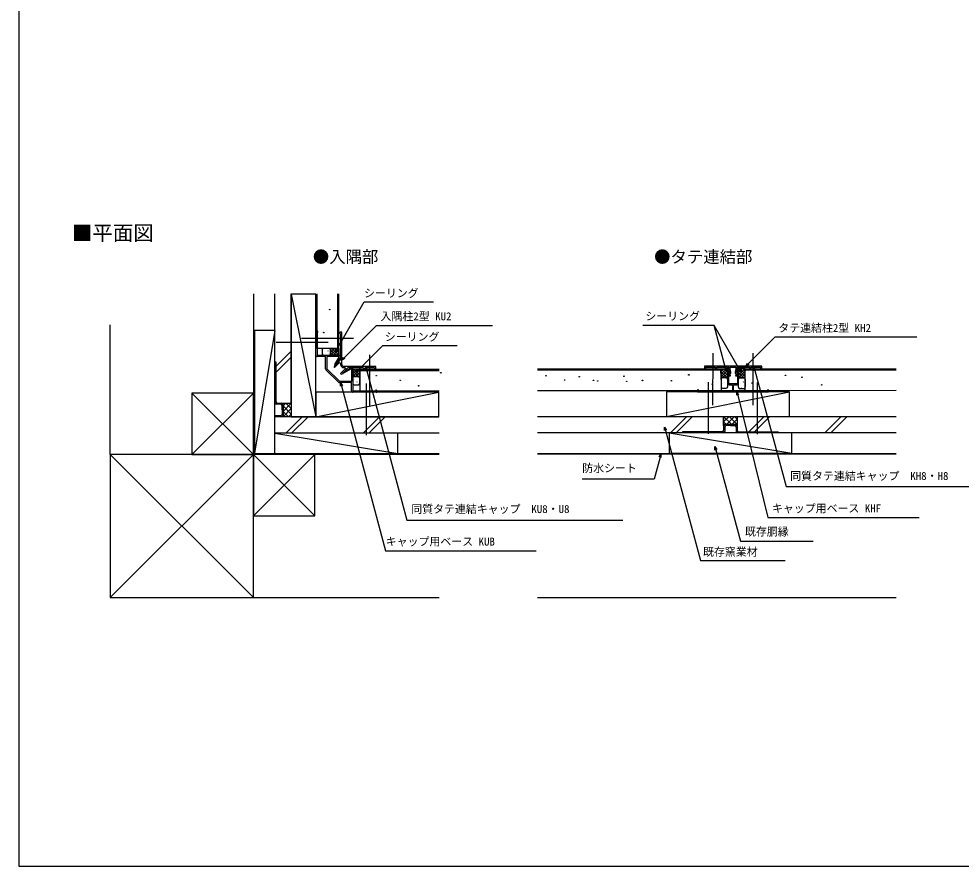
# Model space of a CAD drawing. Units: millimetres, scale not verified. Extents: x -525 to 525, y -784 to 779.
# Drawn here: x -525 to 165, y -784 to -162 of the extents above; entities that cross this region are included whole.
import ezdxf
from ezdxf.enums import TextEntityAlignment as Align

# ---------------------------------------------------------------- set-up
doc = ezdxf.new("R2010")
doc.units = ezdxf.units.MM
doc.header["$LTSCALE"] = 4
for name, color, linetype in [('0-1_USER1', 3, 'Continuous'), ('0-2_YKK_11', 7, 'Continuous'), ('0-3_YKK_12', 2, 'Continuous'), ('0-4_YKK_13', 4, 'Continuous'), ('0-5_YKK_D', 6, 'Continuous'), ('0-6_YKK_ZWAK', 7, 'Continuous'), ('0-7_YSS_K', 3, 'Continuous')]:
    doc.layers.add(name, color=color, linetype=linetype)
doc.styles.add('ＭＳ ゴシック', font='')
doc.styles.get('ＭＳ ゴシック').set_extended_font_data('MS Gothic')

msp = doc.modelspace()

# ---------------------------------------------------------------- linework, layer by layer
at = {"layer": '0-2_YKK_11'}
for p, q in [((-307.4, -409.046), (-307.4, -391.896)), ((-288.428, -415.683), (-288.428, -392.183)), ((-290.917, -428.753), (-300.007, -419.663)), ((19.2, -417.003), (-22.5, -417.003)), ((-5.749, -421.437), (-5.749, -429.737)), ((2.151, -429.737), (2.151, -421.437)), ((-27.799, -434.737), (-27.799, -435.837)), ((-26.699, -435.037), (-26.999, -434.737)), ((23.401, -434.737), (23.101, -435.037)), ((-263.15, -436.146), (-280.3, -436.146)), ((-270.665, -435.266), (-270.115, -435.266))]:
    msp.add_line(p, q, dxfattribs=at)
for points in [[(-306.257, -392.535), (-306.4, -392.79), (-306.4, -398.626), (-306.55, -398.886), (-306.55, -399.406), (-306.4, -399.665), (-306.4, -409.046), (-290.196, -409.046)], [(-288.428, -392.183), (-289.928, -392.183), (-289.928, -392.883), (-289.628, -393.183), (-289.328, -393.483), (-289.328, -399.883), (-289.628, -400.183), (-289.928, -400.483), (-289.928, -400.883), (-289.628, -401.183), (-289.328, -401.483), (-289.328, -412.426), (-293.076, -416.174), (-293.346, -416.185), (-293.666, -416.278), (-294.125, -417.741), (-293.655, -418.026), (-290.057, -414.428), (-289.328, -414.73), (-289.328, -415.683)], [(-300.3, -418.956), (-300.3, -410.046), (-306.4, -410.046)], [(-289.417, -410.396), (-292.883, -416.4), (-293.469, -415.814), (-290.35, -410.413), (-290.678, -409.846), (-299.3, -409.846), (-299.3, -418.956), (-290.21, -428.046), (-281.1, -428.046), (-281.1, -419.346), (-281.6, -419.057), (-287.069, -422.214), (-287.654, -421.628), (-281.65, -418.162)], [(-286.928, -418.083), (-285.858, -418.083), (-285.59, -418.729), (-289.271, -422.41), (-288.986, -422.88), (-287.524, -422.42), (-287.431, -422.101), (-287.419, -421.83), (-283.671, -418.083), (-272.728, -418.083), (-272.428, -418.383), (-272.128, -418.683), (-271.728, -418.683), (-271.428, -418.383), (-271.128, -418.083), (-264.728, -418.083), (-264.428, -418.383), (-264.128, -418.683), (-263.428, -418.683), (-263.428, -417.183), (-286.928, -417.183)], [(-280.3, -418.942), (-280.3, -435.146), (-270.849, -435.146), (-270.665, -435.266)], [(18.9, -417.003), (-22.8, -417.003), (-22.8, -418.503), (-21.8, -418.503), (-21.8, -417.803), (-14.8, -417.803), (-14.8, -418.503), (-13.8, -418.503), (-13.8, -417.803), (-5.087, -417.803), (-4.226, -421.702), (-5.073, -421.702), (-4.52, -424.203), (-3.701, -424.203), (-3.983, -422.926), (-3.836, -422.599)], [(1.723, -420.617), (1.602, -420.306), (2.17, -417.737), (1.351, -417.737), (0.577, -421.237), (1.351, -421.237), (1.351, -429.937), (-4.949, -429.937), (-4.949, -421.237), (-4.176, -421.237), (-4.949, -417.737), (-5.769, -417.737), (-5.201, -420.306), (-5.322, -420.617)], [(-3.348, -421.511), (-4.168, -417.803), (0.568, -417.803), (-0.251, -421.511)], [(0.237, -422.599), (0.383, -422.926), (0.101, -424.203), (0.92, -424.203), (1.473, -421.702), (0.626, -421.702), (1.487, -417.803), (10.2, -417.803), (10.2, -418.503), (11.2, -418.503), (11.2, -417.803), (18.2, -417.803), (18.2, -418.503), (19.2, -418.503), (19.2, -417.003)], [(-281.3, -435.146), (-281.3, -429.046), (-290.21, -429.046)], [(-27.799, -435.837), (24.201, -435.837), (24.201, -434.737)], [(-4.749, -430.737), (-2.199, -430.737), (-2.199, -435.037), (-19.28, -435.037), (-19.54, -435.187), (-20.059, -435.187), (-20.319, -435.037), (-26.699, -435.037)], [(23.101, -435.037), (16.72, -435.037), (16.46, -435.187), (15.941, -435.187), (15.681, -435.037), (-1.399, -435.037), (-1.399, -430.737), (1.151, -430.737)], [(-270.115, -435.266), (-269.932, -435.146), (-264.045, -435.146), (-263.789, -435.003)]]:
    msp.add_lwpolyline(points, dxfattribs=at)
for centre, radius, start, end in [((-306.65, -391.896), 0.75, 301.58939, 180.00007), ((-306.4, -409.046), 1, 180.00007, 270.00007), ((-290.196, -409.946), 0.9, 330.00029, 90.00007), ((-299.3, -418.956), 1, 180.00007, 225.00003), ((-286.928, -415.683), 2.4, 180, 270), ((-286.928, -415.683), 1.5, 180, 270), ((-281.2, -418.942), 0.9, 0.00007, 119.99985), ((-4.749, -421.437), 1, 124.92958, 180), ((1.151, -421.437), 1, 0, 55.07042), ((-4.325, -421.727), 1, 299.23851, 12.46272), ((0.725, -421.727), 1, 167.53728, 240.76149), ((-290.21, -428.046), 1, 225.00003, 270.0001), ((-263.15, -435.396), 0.75, 270.00007, 148.41074), ((-27.399, -434.737), 0.4, 359.99781, 180), ((-4.749, -429.737), 1, 180, 270), ((1.151, -429.737), 1, 270, 0), ((23.8, -434.737), 0.4, 0, 180.00219), ((-280.3, -435.146), 1, 180.00007, 270.0001)]:
    msp.add_arc(centre, radius, start, end, dxfattribs=at)
at = {"layer": '0-3_YKK_12'}
for p, q in [((-336.386, -399.394), (-298.386, -399.383)), ((-317.937, -396.545), (-279.937, -396.511)), ((-267.786, -446.667), (-267.774, -408.667)), ((-16.5, -445.509), (-16.489, -407.509)), ((13.021, -445.509), (13.01, -407.509)), ((-270.38, -467.702), (-270.392, -429.702)), ((-19.79, -466.735), (-19.801, -428.735)), ((16.21, -466.885), (16.199, -428.885))]:
    msp.add_line(p, q, dxfattribs=at)
at = {"layer": '0-4_YKK_13'}
for p, q in [((-306.4, -404.046), (-306.4, -364.082)), ((-291.4, -404.046), (-291.4, -364.082)), ((-290.6, -404.046), (-290.6, -364.082)), ((-290.6, -404.046), (-306.4, -404.046)), ((-275.307, -419.346), (-217.12, -419.32)), ((-275.307, -419.346), (-275.307, -435.146)), ((-275.307, -420.144), (-217.12, -420.118)), ((-145.08, -419.014), (-10.636, -418.954)), ((-145.08, -419.812), (-10.636, -419.754)), ((-10.636, -418.954), (-10.629, -434.754)), ((7.151, -418.946), (117.632, -418.898)), ((7.157, -434.746), (7.151, -418.946)), ((7.151, -419.746), (117.632, -419.698)), ((-145.08, -434.812), (-10.629, -434.754)), ((7.157, -434.746), (117.632, -434.698)), ((-275.307, -435.144), (-217.12, -435.118))]:
    msp.add_line(p, q, dxfattribs=at)
for centre in [(-297.291, -375.528), (-301.62, -392.399), (-263.185, -424.018), (-245.642, -427.391), (-215.876, -421.858), (-138.811, -424.044), (-125.208, -427.147), (-114.507, -424.806), (-104.047, -427.417), (-100.904, -427.91), (-81.76, -424.383), (-79.742, -428.179), (-68.156, -427.487), (-46.995, -427.757), (-34.191, -423.371), (36.624, -423.705), (48.64, -425.146), (-232.147, -431.439), (-16.979, -430.225), (11.98, -429.337), (63.145, -430.745)]:
    msp.add_circle(centre, 0.2, dxfattribs=at)
at = {"layer": '0-5_YKK_D'}
for points in [[(-293.137, -406.546), (-291.862, -404.337), (-271.997, -369.931), (-221.187, -369.931)], [(-288.428, -412.716), (-286.625, -410.913), (-262.915, -387.203), (-178.145, -387.203)], [(4.151, -421.587), (2.876, -419.378), (-15.661, -387.272), (-67.871, -387.272)], [(-6.636, -420.954), (-7.296, -418.491), (-15.661, -387.272)], [(7.473, -417.003), (9.276, -415.2), (28.957, -395.519), (132.803, -395.519)], [(-291.27, -404.679), (-293.137, -406.546), (-292.453, -403.996)], [(-277.657, -421.174), (-275.854, -419.371), (-258.337, -401.855), (-203.912, -401.855)], [(-286.142, -411.396), (-288.428, -412.716), (-287.108, -410.43)], [(-275.371, -419.854), (-277.657, -421.174), (-276.337, -418.888)], [(-270.728, -420.723), (-270.728, -418.083), (-269.408, -420.369)], [(-270.728, -418.083), (-270.068, -420.546), (-240.768, -529.892), (-82.457, -529.892)], [(-6.636, -418.314), (-6.636, -420.954), (-7.956, -418.667)], [(3.467, -419.037), (4.151, -421.587), (2.284, -419.72)], [(9.76, -415.683), (7.473, -417.003), (8.793, -414.717)], [(13.603, -420.443), (13.603, -417.803), (14.923, -420.089)], [(13.603, -417.803), (14.263, -420.266), (37.042, -505.279), (193.038, -505.279)], [(-289.341, -431.686), (-289.341, -429.046), (-288.021, -431.332)], [(-289.341, -429.046), (-288.681, -431.509), (-256.326, -552.262), (-146.143, -552.345)], [(0.958, -438.403), (1.01, -435.764), (2.285, -438.076)], [(1.01, -435.764), (1.622, -438.239), (23.76, -527.924), (134.492, -527.924)], [(-51.945, -464.264), (-51.945, -461.624), (-50.625, -463.91)], [(-51.945, -461.624), (-51.285, -464.087), (-25.703, -559.561), (36.252, -559.561)], [(-15.065, -478.523), (-15.065, -475.883), (-13.745, -478.169)], [(-15.065, -475.883), (-14.405, -478.346), (3.543, -545.329), (56.773, -545.329)], [(-54.593, -481.237), (-55.253, -483.7), (-59.598, -499.916), (-112.453, -499.916)], [(-55.913, -483.523), (-54.593, -481.237), (-54.593, -483.877)]]:
    msp.add_lwpolyline(points, dxfattribs=at)
at = {"layer": '0-6_YKK_ZWAK'}
msp.add_line((-525, 746.5), (-525, -783.5), dxfattribs=at)
msp.add_lwpolyline([(-525, -783.5), (525, -783.5), (525, 746.5)], dxfattribs=at)
at = {"layer": '0-7_YSS_K'}
for p, q in [((-352.8, -481.3), (-352.8, -364.082)), ((-337.4, -443.9), (-337.403, -364.082)), ((-325.4, -443.9), (-325.403, -364.082)), ((-325.4, -364.146), (-307.4, -454.146)), ((-458.2, -481.7), (-458.2, -386.7)), ((-337.4, -390.9), (-352.4, -480.9)), ((-337.401, -418.065), (-325.401, -406.065)), ((-302.909, -405.046), (-302.909, -408.046)), ((-297.673, -404.046), (-301.909, -404.046)), ((-301.716, -404.066), (-301.703, -404.051)), ((-298.456, -405.999), (-298.362, -405.822)), ((-296.938, -405.35), (-296.851, -405.302)), ((-296.673, -408.046), (-296.673, -405.046)), ((-296.637, -409.046), (-291.637, -404.046)), ((-296.637, -407.046), (-293.637, -404.046)), ((-296.637, -405.046), (-295.637, -404.046)), ((-292.637, -409.046), (-296.637, -405.046)), ((-294.637, -409.046), (-296.637, -407.046)), ((-290.637, -409.046), (-295.637, -404.046)), ((-294.637, -409.046), (-290.6, -405.009)), ((-290.6, -407.082), (-293.637, -404.046)), ((-292.637, -409.046), (-290.6, -407.009)), ((-290.6, -405.082), (-291.637, -404.046)), ((-325.401, -410.308), (-337.401, -422.308)), ((-336.6, -414.146), (-337.4, -414.146)), ((-336.6, -443.146), (-336.6, -414.146)), ((-302.274, -408.265), (-302.186, -408.217)), ((-301.909, -409.046), (-297.673, -409.046)), ((-298.078, -408.031), (-298.064, -408.016)), ((-290.637, -409.046), (-290.6, -409.009)), ((-277.116, -419.347), (-280.3, -422.531)), ((-279.117, -419.347), (-280.3, -420.531)), ((-275.309, -419.54), (-280.3, -424.531)), ((-280.3, -420.531), (-276.3, -424.531)), ((-279.483, -419.348), (-275.308, -423.523)), ((-277.484, -419.347), (-275.308, -421.523)), ((-275.485, -419.346), (-275.309, -419.522)), ((-5.749, -423.84), (-10.636, -418.954)), ((-10.635, -420.953), (-8.636, -418.954)), ((-6.003, -425.587), (-10.635, -420.955)), ((-10.634, -422.952), (-6.636, -418.954)), ((-10.634, -424.951), (-5.339, -419.656)), ((-5.749, -421.84), (-8.636, -418.954)), ((-5.233, -420.357), (-6.636, -418.954)), ((2.778, -418.959), (1.698, -420.04)), ((1.84, -419.276), (7.153, -424.59)), ((6.79, -418.947), (2.151, -423.587)), ((4.784, -418.953), (2.151, -421.587)), ((7.153, -420.584), (2.151, -425.587)), ((3.521, -418.957), (7.153, -422.59)), ((5.515, -418.951), (7.153, -420.59)), ((-280.3, -422.531), (-278.3, -424.531)), ((-280.3, -425.624), (-280.3, -429.709)), ((-276.307, -424.624), (-279.3, -424.624)), ((-279.084, -426.964), (-279.071, -426.949)), ((-275.308, -421.539), (-278.3, -424.531)), ((-275.308, -423.538), (-276.3, -424.531)), ((-275.307, -429.709), (-275.307, -425.624)), ((-8.003, -425.587), (-10.634, -422.955)), ((-10.003, -425.587), (-10.634, -424.956)), ((-10.63, -426.587), (-10.63, -432.183)), ((-6.749, -425.587), (-9.63, -425.587)), ((-9.269, -425.587), (-5.749, -422.067)), ((-7.269, -425.587), (-5.749, -424.067)), ((-5.749, -432.183), (-5.749, -426.587)), ((2.151, -421.587), (6.149, -425.585)), ((2.151, -423.587), (4.15, -425.586)), ((2.151, -432.526), (2.151, -426.587)), ((3.151, -425.587), (6.157, -425.587)), ((7.153, -422.584), (4.151, -425.586)), ((7.153, -424.584), (6.152, -425.585)), ((7.157, -426.587), (7.157, -432.526)), ((-279.3, -430.709), (-276.307, -430.709)), ((-277.268, -428.675), (-277.18, -428.627)), ((-9.63, -433.183), (-6.749, -433.183)), ((-9.349, -429.558), (-9.336, -429.543)), ((-7.856, -429.247), (-7.768, -429.199)), ((2.278, -432.632), (2.291, -432.617)), ((6.157, -433.526), (3.151, -433.526)), ((4.397, -433.049), (4.484, -433.001)), ((5.683, -428.665), (5.77, -428.617)), ((6.161, -428.297), (6.175, -428.282)), ((-398.2, -436.7), (-353.2, -481.7)), ((-353.2, -436.7), (-398.2, -481.7)), ((-307.4, -454.146), (-217.4, -436.146)), ((-50.57, -453.837), (39.43, -435.837)), ((-333.2, -444.946), (-336.4, -444.946)), ((-335.6, -444.146), (-325.4, -444.146)), ((-332.2, -449.146), (-332.2, -445.946)), ((-331.4, -450.145), (-325.4, -444.146)), ((-331.4, -446.145), (-329.4, -444.146)), ((-331.4, -445.146), (-331.4, -453.146)), ((-325.4, -452.146), (-331.4, -446.146)), ((-331.394, -454.139), (-325.4, -448.146)), ((-325.4, -448.146), (-329.4, -444.146)), ((-325.4, -443.9), (-325.4, -453.853)), ((-333.2, -453.346), (-337.4, -453.346)), ((-217.12, -454.146), (-337.4, -454.146)), ((-332.2, -449.146), (-332.2, -452.346)), ((-331.407, -454.139), (-331.898, -453.648)), ((-327.434, -454.112), (-331.4, -450.146)), ((-329.39, -466.146), (-317.39, -454.146)), ((-327.366, -454.112), (-325.4, -452.146)), ((-325.147, -466.146), (-313.147, -454.146)), ((-272.821, -466.146), (-260.821, -454.146)), ((-268.578, -466.146), (-256.578, -454.146)), ((-145.08, -453.837), (-8.724, -453.837)), ((-47.644, -465.837), (-35.644, -453.837)), ((-43.401, -465.837), (-31.401, -453.837)), ((-8.724, -453.837), (-8.724, -464.037)), ((-8.724, -457.837), (-4.724, -453.837)), ((-2.724, -459.837), (-8.724, -453.837)), ((-6.724, -459.837), (-0.724, -453.837)), ((1.276, -459.837), (-4.724, -453.837)), ((1.276, -455.837), (-0.724, -453.837)), ((1.276, -453.837), (117.632, -453.837)), ((1.276, -453.837), (1.276, -464.037)), ((8.925, -465.837), (20.925, -453.837)), ((13.168, -465.837), (25.168, -453.837)), ((65.494, -465.837), (77.494, -453.837)), ((69.736, -465.837), (81.736, -453.837)), ((-6.724, -459.837), (-8.724, -457.837)), ((-7.924, -461.637), (-7.924, -464.837)), ((-3.724, -459.837), (-7.724, -459.837)), ((-3.724, -460.637), (-6.924, -460.637)), ((-3.724, -459.837), (0.276, -459.837)), ((-3.724, -460.637), (-0.524, -460.637)), ((-2.724, -459.837), (1.276, -455.837)), ((0.476, -461.637), (0.476, -464.837)), ((0.983, -460.13), (1.276, -459.837)), ((-337.4, -466.146), (-247.4, -481.146)), ((-217.12, -466.146), (-337.4, -466.146)), ((-247.4, -481.146), (-247.4, -466.146)), ((117.632, -465.837), (-145.08, -465.837)), ((-48.724, -465.837), (41.276, -480.837)), ((-48.724, -465.837), (-48.724, -480.837)), ((-38.724, -465.037), (-38.724, -465.837)), ((-9.724, -465.037), (-38.724, -465.037)), ((2.276, -465.037), (31.276, -465.037)), ((31.276, -465.037), (31.276, -465.837)), ((-458.2, -481.7), (-353.2, -586.7)), ((-353.2, -481.7), (-458.2, -586.7)), ((-353.2, -481.7), (-308.2, -526.7)), ((-308.2, -481.7), (-353.2, -526.7)), ((-217.12, -481.3), (-352.8, -481.3)), ((-352.4, -481.146), (-247.4, -481.146)), ((-217.12, -481.7), (-308.2, -481.7)), ((-308.2, -526.7), (-308.2, -481.7)), ((117.632, -481.237), (-145.08, -481.237)), ((117.632, -481.637), (-145.08, -481.637)), ((-353.2, -586.7), (-217.12, -586.7)), ((-145.08, -586.637), (117.632, -586.637))]:
    msp.add_line(p, q, dxfattribs=at)
for points in [[(-325.4, -454.146), (-307.4, -454.146), (-307.4, -364.146), (-325.4, -364.146)], [(-296.637, -409.046), (-296.637, -404.046), (-290.6, -404.046), (-290.6, -409.046)], [(-280.3, -424.531), (-275.307, -424.531), (-275.309, -419.346), (-280.3, -419.348)], [(-10.636, -418.954), (-5.445, -418.954), (-5.214, -420.48), (-5.636, -420.974), (-5.749, -421.437), (-5.749, -425.587), (-10.633, -425.587)], [(2.151, -425.587), (7.153, -425.585), (7.153, -418.946), (1.899, -418.962), (1.615, -420.48), (2.037, -420.974), (2.151, -421.437)], [(-398.2, -481.7), (-353.2, -481.7), (-353.2, -436.7), (-398.2, -436.7)], [(-307.4, -454.146), (-217.4, -454.146), (-217.4, -436.146), (-307.4, -436.146)], [(-50.57, -453.837), (39.43, -453.837), (39.43, -435.837), (-50.57, -435.837)], [(-8.724, -453.837), (1.276, -453.837), (1.276, -460.837), (0.983, -460.13), (0.276, -459.837), (-7.724, -459.837), (-8.431, -460.13), (-8.724, -460.837)], [(-458.2, -586.7), (-353.2, -586.7), (-353.2, -481.7), (-458.2, -481.7)], [(-353.2, -526.7), (-308.2, -526.7), (-308.2, -481.7), (-353.2, -481.7)]]:
    msp.add_lwpolyline(points, close=True, dxfattribs=at)
for points in [[(-337.4, -480.9), (-337.4, -390.9), (-352.4, -390.9), (-352.4, -480.9)], [(-325.4, -454.099), (-332.393, -454.146), (-331.4, -453.146), (-331.4, -445.146), (-332.4, -444.146), (-325.4, -444.146)], [(-48.724, -480.837), (41.276, -480.837), (41.276, -465.837)]]:
    msp.add_lwpolyline(points, dxfattribs=at)
for centre, start, end in [((-301.909, -405.046), 90, 180), ((-297.673, -405.046), 0, 90), ((-301.909, -408.046), 180, 270), ((-297.673, -408.046), 270, 0), ((-279.3, -425.624), 90, 180), ((-276.307, -425.624), 0, 90), ((-9.63, -426.587), 90, 180), ((-6.749, -426.587), 0, 90), ((3.151, -426.587), 90, 180), ((6.157, -426.587), 0, 90), ((-279.3, -429.709), 180, 270), ((-276.307, -429.709), 270, 0), ((-9.63, -432.183), 180, 270), ((-6.749, -432.183), 270, 0), ((3.151, -432.526), 180, 270), ((6.157, -432.526), 270, 0), ((-336.4, -443.946), 180, 270), ((-335.6, -443.146), 180, 270), ((-333.2, -445.946), 0, 90), ((-332.4, -445.146), 0, 90), ((-333.2, -452.346), 270, 0), ((-332.4, -453.146), 270, 0), ((-7.724, -460.837), 90, 180), ((-6.924, -461.637), 90, 180), ((-0.524, -461.637), 0, 90), ((0.276, -460.837), 0, 90), ((-9.724, -464.037), 270, 0), ((-8.924, -464.837), 270, 0), ((1.476, -464.837), 180, 270), ((2.276, -464.037), 180, 270)]:
    msp.add_arc(centre, 1, start, end, dxfattribs=at)

# ---------------------------------------------------------------- texts
at = {"layer": '0-1_USER1', "style": 'ＭＳ ゴシック'}
for s, height, p in [('■平面図', 11, (-486.153, -328.205)), ('●入隅部', 8.798, (-309.636, -343.932)), ('●タテ連結部', 8.798, (-59.636, -343.932))]:
    msp.add_text(s, height=height, dxfattribs=at).set_placement(p, align=Align.BOTTOM_LEFT)
at = {"layer": '0-5_YKK_D', "style": 'ＭＳ ゴシック'}
for s, p in [('シーリング', (-272.141, -368.247)), ('入隅柱2型 KU2', (-260.035, -385.174)), ('シーリング', (-66.01, -385.073)), ('タテ連結柱2型 KH2', (31.319, -393.716)), ('シーリング', (-256.895, -400.21)), ('防水シート', (-112.273, -496.492)), ('同質タテ連結キャップ  KH8・H8', (40.054, -502.197)), ('キャップ用ベース KHF', (26.719, -525.97)), ('同質タテ連結キャップ  KU8・U8', (-237.544, -526.443)), ('既存胴縁', (6.942, -543.018)), ('キャップ用ベース KUB', (-256.214, -550.307)), ('既存窯業材', (-23.802, -557.8))]:
    msp.add_text(s, height=5.865, dxfattribs=at).set_placement(p, align=Align.BOTTOM_LEFT)

doc.saveas('drawing.dxf')
